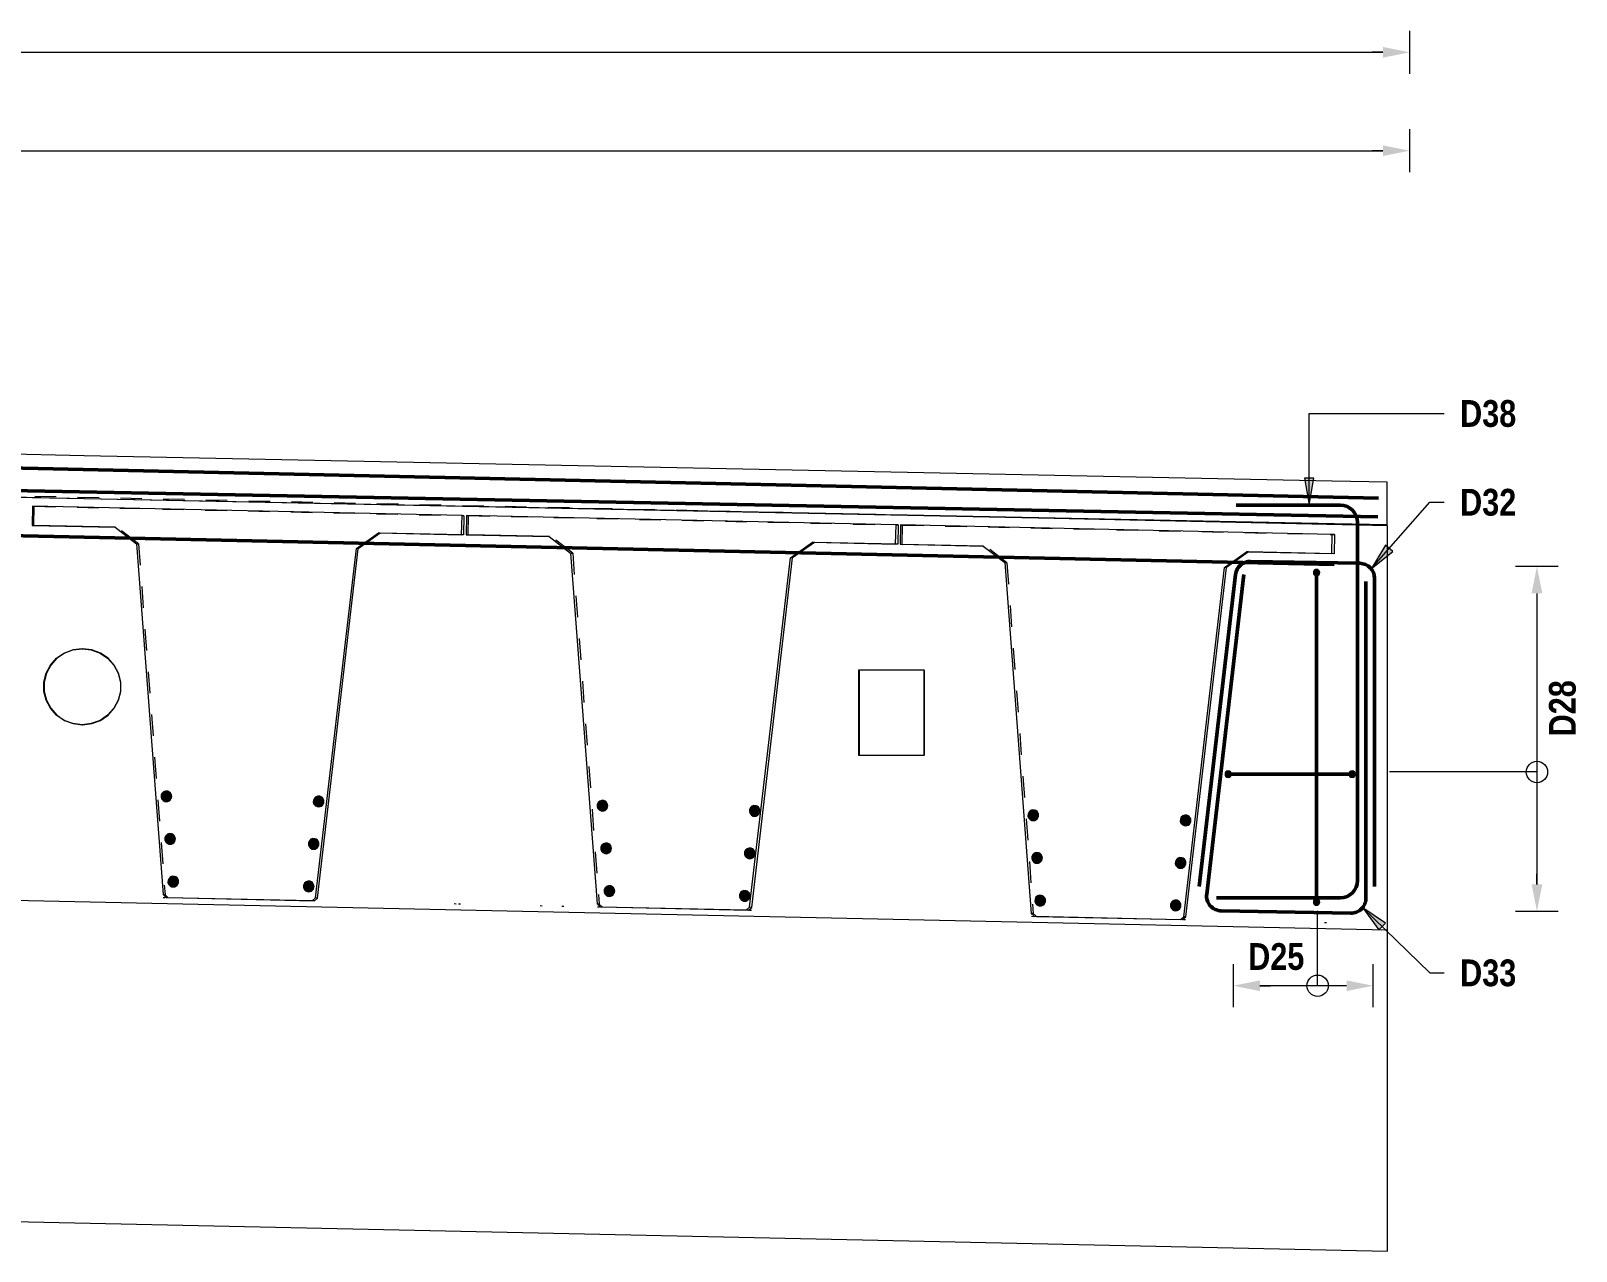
# Model space of a CAD drawing. Header units: metres. Extents: x 1110 to 1195, y -510 to 24.
# Drawn here: x 1174.65 to 1181.87, y 17.89 to 23.59 of the extents above; entities that cross this region are included whole.
import ezdxf

# ---------------------------------------------------------------- set-up
doc = ezdxf.new("R2010")
doc.units = ezdxf.units.M
doc.linetypes.add('JacobsDash', pattern=[0.0045, 0.003, -0.0015])
for name, color, linetype, lineweight in [('A-ANNO-NOTE', 7, 'Continuous', 9), ('A-DETL', 7, 'Continuous', 13), ('A-DETL-GENF', 7, 'Continuous', 9), ('A-FLOR', 7, 'Continuous', 50), ('G-ANNO-TEXT', 7, 'Continuous', 9), ('S-BEAM', 7, 'Continuous', 50), ('S-BEAM-HDLN', 7, 'JacobsDash', 18)]:
    doc.layers.add(name, color=color, linetype=linetype, lineweight=lineweight)
doc.styles.add('Arial Narrow_B', font='ARIALNB.TTF', dxfattribs={"height": 0.125})

# ---------------------------------------------------------------- blocks, each defined once
blk = doc.blocks.new('06_SFR_GCT_Girder_SuperT_BR08Edge_CS - Super T - 1815-6266048-DRG-2873132 - ELEVATION-ABUTMENT A INTEGRAL STITCH')
at = {"layer": 'S-BEAM', "linetype": 'JacobsDash', "lineweight": 13}
for p, q in [((1141.4529, 19.4545), (1141.4626, 19.454)), ((1142.1639, 19.4394), (1142.1738, 19.4389))]:
    blk.add_line(p, q, dxfattribs=at)
at = {"layer": 'S-BEAM', "lineweight": 13}
blk.add_line((1142.8229, 19.4255), (1142.8329, 19.425), dxfattribs=at)
blk = doc.blocks.new('06_SFR_GCT_Girder_SuperT_BR08Edge_CS - Super T - 1815-6266581-DRG-2873132 - ELEVATION-ABUTMENT A INTEGRAL STITCH')
at = {"layer": 'S-BEAM', "lineweight": 13}
for p, q in [((1136.7819, 21.3718), (1136.7801, 21.2818)), ((1138.7907, 21.3279), (1136.7819, 21.3718)), ((1138.7889, 21.2379), (1138.7907, 21.3279)), ((1138.7995, 21.3272), (1138.7907, 21.3279)), ((1138.7995, 21.3272), (1138.7977, 21.2373)), ((1136.7801, 21.2818), (1137.1693, 21.2733)), ((1136.7801, 21.2818), (1136.7887, 21.2812)), ((1137.1698, 21.2728), (1136.7887, 21.2812)), ((1137.1693, 21.2733), (1137.2692, 21.1961)), ((1138.2967, 21.1737), (1138.3997, 21.2464)), ((1138.4085, 21.2458), (1138.3055, 21.173)), ((1138.3997, 21.2464), (1138.7889, 21.2379)), ((1138.4085, 21.2458), (1138.3997, 21.2464)), ((1138.7976, 21.2373), (1138.4085, 21.2458)), ((1137.2692, 21.1961), (1137.3933, 19.5559)), ((1138.1062, 19.5404), (1138.2967, 21.1737)), ((1138.1149, 19.5397), (1138.3055, 21.173)), ((1138.3055, 21.173), (1138.2967, 21.1737)), ((1138.7977, 21.2373), (1138.7889, 21.2379)), ((1137.3933, 19.5559), (1137.4075, 19.5426)), ((1137.4075, 19.5426), (1138.0915, 19.5277)), ((1137.4075, 19.5426), (1137.4162, 19.542)), ((1137.4162, 19.542), (1138.1001, 19.527)), ((1138.0915, 19.5277), (1138.1062, 19.5404)), ((1138.1002, 19.527), (1138.0915, 19.5277)), ((1138.1002, 19.527), (1138.1149, 19.5397)), ((1138.1149, 19.5397), (1138.1062, 19.5404)), ((1138.7539, 19.5137), (1138.7627, 19.5132))]:
    blk.add_line(p, q, dxfattribs=at)
at = {"layer": 'S-BEAM', "linetype": 'JacobsDash', "lineweight": 13}
blk.add_line((1137.3939, 19.5425), (1137.4026, 19.542), dxfattribs=at)
at = {"layer": 'S-BEAM-HDLN', "lineweight": 13}
for p, q in [((1136.7829, 21.3717), (1136.7905, 21.3712)), ((1136.7887, 21.2816), (1136.7905, 21.3712)), ((1136.7905, 21.3712), (1138.7994, 21.3272)), ((1137.2779, 21.1955), (1137.1779, 21.2727)), ((1137.2692, 21.1961), (1137.2779, 21.1955)), ((1137.2779, 21.1955), (1137.402, 19.5557)), ((1137.402, 19.5553), (1137.3934, 19.5559)), ((1137.402, 19.5553), (1137.4155, 19.5426))]:
    blk.add_line(p, q, dxfattribs=at)
blk = doc.blocks.new('06_SFR_GCT_Girder_SuperT_BR08Edge_CS - Super T - 1815-6266069-DRG-2873132 - ELEVATION-ABUTMENT A INTEGRAL STITCH')
at = {"layer": 'S-BEAM', "lineweight": 13}
for p, q in [((1138.8114, 21.3283), (1138.8096, 21.2383)), ((1140.8201, 21.2844), (1138.8114, 21.3283)), ((1140.8183, 21.1944), (1140.8201, 21.2844)), ((1140.8297, 21.2837), (1140.8201, 21.2844)), ((1140.8297, 21.2837), (1140.8279, 21.1937)), ((1138.8096, 21.2383), (1139.1988, 21.2298)), ((1138.8096, 21.2383), (1138.8189, 21.2376)), ((1139.1993, 21.2293), (1138.8189, 21.2376)), ((1139.1988, 21.2298), (1139.2987, 21.1526)), ((1140.3262, 21.1302), (1140.4291, 21.2029)), ((1140.4387, 21.2022), (1140.3357, 21.1295)), ((1140.4291, 21.2029), (1140.8183, 21.1944)), ((1140.4387, 21.2022), (1140.4291, 21.2029)), ((1140.8277, 21.1937), (1140.4387, 21.2022)), ((1140.8279, 21.1937), (1140.8183, 21.1944)), ((1139.2987, 21.1526), (1139.4228, 19.5125)), ((1140.1356, 19.4969), (1140.3262, 21.1302)), ((1140.1451, 19.4962), (1140.3357, 21.1295)), ((1140.3357, 21.1295), (1140.3262, 21.1302)), ((1138.7746, 19.5127), (1138.7839, 19.5122)), ((1139.4228, 19.5125), (1139.437, 19.4991)), ((1139.437, 19.4991), (1140.1209, 19.4842)), ((1139.437, 19.4991), (1139.4464, 19.4985)), ((1139.4464, 19.4985), (1140.1303, 19.4835)), ((1140.1209, 19.4842), (1140.1356, 19.4969)), ((1140.1304, 19.4835), (1140.1209, 19.4842)), ((1140.1304, 19.4835), (1140.1451, 19.4962)), ((1140.1451, 19.4962), (1140.1356, 19.4969))]:
    blk.add_line(p, q, dxfattribs=at)
at = {"layer": 'S-BEAM', "linetype": 'JacobsDash', "lineweight": 13}
for p, q in [((1139.1565, 19.5046), (1139.1659, 19.5042)), ((1139.258, 19.5025), (1139.2674, 19.502)), ((1139.4234, 19.499), (1139.4328, 19.4985)), ((1140.1345, 19.4839), (1140.144, 19.4834))]:
    blk.add_line(p, q, dxfattribs=at)
at = {"layer": 'S-BEAM-HDLN', "lineweight": 13}
for p, q in [((1138.8123, 21.3283), (1138.8207, 21.3276)), ((1138.8189, 21.2381), (1138.8207, 21.3276)), ((1138.8207, 21.3276), (1140.8296, 21.2837)), ((1139.3081, 21.1519), (1139.2081, 21.2291)), ((1139.2987, 21.1526), (1139.3081, 21.1519)), ((1139.3081, 21.1519), (1139.4321, 19.5123)), ((1139.4322, 19.5118), (1139.4229, 19.5125)), ((1139.4322, 19.5118), (1139.4456, 19.4991))]:
    blk.add_line(p, q, dxfattribs=at)
blk = doc.blocks.new('T2D-REO-LL - T2D-REO-LL-6687048-DRG-2873132 - ELEVATION-ABUTMENT A INTEGRAL STITCH')
at = {"layer": 'A-DETL-GENF', "lineweight": 50}
for p, q in [((1142.8976, 21.376), (1142.4097, 21.376)), ((1142.9776, 21.296), (1142.9776, 19.6211)), ((1142.8976, 19.5411), (1142.319, 19.5411))]:
    blk.add_line(p, q, dxfattribs=at)
for centre, start, end in [((1142.8976, 21.296), 360, 90), ((1142.8976, 19.6211), 270, 360)]:
    blk.add_arc(centre, 0.08, start, end, dxfattribs=at)
blk = doc.blocks.new('B_Det_Reinf_Bar Section_2D - Reo Dot_Scale 50_Cog End-1695669-DRG-2873132 - ELEVATION-ABUTMENT A INTEGRAL STITCH')
at = {"layer": 'A-DETL-GENF'}
blk.add_hatch(color=256, dxfattribs=at).paths.add_polyline_path([(1113.7788, 19.6061), (1113.7853, 19.607), (1113.7913, 19.6095), (1113.7964, 19.6135), (1113.8004, 19.6187), (1113.8029, 19.6247), (1113.8037, 19.6312), (1113.8028, 19.6376), (1113.8003, 19.6437), (1113.7963, 19.6488), (1113.7911, 19.6528), (1113.7851, 19.6553), (1113.7786, 19.6561), (1113.7721, 19.6552), (1113.7661, 19.6527), (1113.761, 19.6487), (1113.757, 19.6435), (1113.7545, 19.6375), (1113.7537, 19.631), (1113.7546, 19.6245), (1113.7571, 19.6185), (1113.7611, 19.6133), (1113.7663, 19.6094), (1113.7723, 19.6069)])
for start, end in [(75.2239, 255.2239), (255.2239, 75.2239)]:
    blk.add_arc((1113.7787, 19.6311), 0.025, start, end, dxfattribs=at)
blk = doc.blocks.new('B_Det_Reinf_Bar Section_2D - Reo Dot_Scale 50_Cog End-V2-DRG-2873132 - ELEVATION-ABUTMENT A INTEGRAL STITCH')
at = {"layer": 'A-DETL-GENF'}
blk.add_hatch(color=256, dxfattribs=at).paths.add_polyline_path([(1141.4619, 19.9019), (1141.4684, 19.9027), (1141.4744, 19.9053), (1141.4796, 19.9093), (1141.4835, 19.9145), (1141.486, 19.9207), (1141.4868, 19.927), (1141.486, 19.9334), (1141.4834, 19.9395), (1141.4794, 19.9446), (1141.4743, 19.9486), (1141.4682, 19.951), (1141.4617, 19.9519), (1141.4553, 19.951), (1141.4493, 19.9485), (1141.4441, 19.9445), (1141.4401, 19.9393), (1141.4377, 19.9332), (1141.4368, 19.9268), (1141.4377, 19.9203), (1141.4402, 19.9143), (1141.4442, 19.9091), (1141.4494, 19.9052), (1141.4555, 19.9027)])
for start, end in [(75.2239, 255.2239), (255.2239, 75.2239)]:
    blk.add_arc((1141.4618, 19.9269), 0.025, start, end, dxfattribs=at)
blk = doc.blocks.new('T2DExtentArrowReinf_v1 - Extent-7551620-DRG-2873132 - ELEVATION-ABUTMENT A INTEGRAL STITCH')
at = {"layer": 'A-DETL-GENF'}
for p, q in [((1112.422, 23.0432), (1112.422, 23.0232)), ((1112.547, 23.0332), (1143.097, 23.0332)), ((1122.4834, 23.0332), (1122.4834, 21.9001)), ((1143.222, 22.9994), (1143.222, 23.0332))]:
    blk.add_line(p, q, dxfattribs=at)
blk = doc.blocks.new('T2D-REO-LIG-LONG - Scale 50-6686520-DRG-2873132 - ELEVATION-ABUTMENT A INTEGRAL STITCH')
at = {"layer": 'A-DETL-GENF'}
for points in [[(1142.7865, 21.0461), (1142.7904, 21.0466), (1142.794, 21.0481), (1142.7971, 21.0505), (1142.7995, 21.0536), (1142.801, 21.0573), (1142.8015, 21.0611), (1142.801, 21.065), (1142.7995, 21.0686), (1142.7971, 21.0717), (1142.794, 21.0741), (1142.7904, 21.0756), (1142.7865, 21.0761), (1142.7826, 21.0756), (1142.779, 21.0741), (1142.7759, 21.0717), (1142.7735, 21.0686), (1142.772, 21.065), (1142.7715, 21.0611), (1142.772, 21.0573), (1142.7735, 21.0536), (1142.7759, 21.0505), (1142.779, 21.0481), (1142.7826, 21.0466)], [(1142.7865, 19.5061), (1142.7904, 19.5066), (1142.794, 19.5081), (1142.7971, 19.5105), (1142.7995, 19.5136), (1142.801, 19.5173), (1142.8015, 19.5211), (1142.801, 19.525), (1142.7995, 19.5286), (1142.7971, 19.5317), (1142.794, 19.5341), (1142.7904, 19.5356), (1142.7865, 19.5361), (1142.7826, 19.5356), (1142.779, 19.5341), (1142.7759, 19.5317), (1142.7735, 19.5286), (1142.772, 19.525), (1142.7715, 19.5211), (1142.772, 19.5173), (1142.7735, 19.5136), (1142.7759, 19.5105), (1142.779, 19.5081), (1142.7826, 19.5066)]]:
    blk.add_hatch(color=256, dxfattribs=at).paths.add_polyline_path(points)
at = {"layer": 'A-DETL-GENF', "lineweight": 50}
blk.add_line((1142.7865, 21.0461), (1142.7865, 19.5361), dxfattribs=at)
at = {"layer": 'A-DETL-GENF', "lineweight": 18}
for centre, start, end in [((1142.7865, 21.0611), 90, 270), ((1142.7865, 21.0611), 270, 90), ((1142.7865, 19.5211), 90, 270), ((1142.7865, 19.5211), 270, 90)]:
    blk.add_arc(centre, 0.015, start, end, dxfattribs=at)
blk = doc.blocks.new('T2D-REO-LIG-LONG - Scale 50-7506671-DRG-2873132 - ELEVATION-ABUTMENT A INTEGRAL STITCH')
at = {"layer": 'A-DETL-GENF'}
for points in [[(1142.3734, 20.1041), (1142.3773, 20.1046), (1142.3809, 20.1061), (1142.384, 20.1085), (1142.3864, 20.1116), (1142.3879, 20.1152), (1142.3884, 20.1191), (1142.3879, 20.123), (1142.3864, 20.1266), (1142.384, 20.1297), (1142.3809, 20.1321), (1142.3773, 20.1336), (1142.3734, 20.1341), (1142.3695, 20.1336), (1142.3659, 20.1321), (1142.3628, 20.1297), (1142.3604, 20.1266), (1142.3589, 20.123), (1142.3584, 20.1191), (1142.3589, 20.1152), (1142.3604, 20.1116), (1142.3628, 20.1085), (1142.3659, 20.1061), (1142.3695, 20.1046)], [(1142.953, 20.1041), (1142.9569, 20.1046), (1142.9605, 20.1061), (1142.9636, 20.1085), (1142.966, 20.1116), (1142.9675, 20.1152), (1142.968, 20.1191), (1142.9675, 20.123), (1142.966, 20.1266), (1142.9636, 20.1297), (1142.9605, 20.1321), (1142.9569, 20.1336), (1142.953, 20.1341), (1142.9491, 20.1336), (1142.9455, 20.1321), (1142.9424, 20.1297), (1142.94, 20.1266), (1142.9385, 20.123), (1142.938, 20.1191), (1142.9385, 20.1152), (1142.94, 20.1116), (1142.9424, 20.1085), (1142.9455, 20.1061), (1142.9491, 20.1046)]]:
    blk.add_hatch(color=256, dxfattribs=at).paths.add_polyline_path(points)
at = {"layer": 'A-DETL-GENF', "lineweight": 50}
blk.add_line((1142.938, 20.1191), (1142.3884, 20.1191), dxfattribs=at)
at = {"layer": 'A-DETL-GENF', "lineweight": 18}
for centre, start, end in [((1142.3734, 20.1191), 0, 180), ((1142.3734, 20.1191), 180, 0), ((1142.953, 20.1191), 0, 180), ((1142.953, 20.1191), 180, 0)]:
    blk.add_arc(centre, 0.015, start, end, dxfattribs=at)
blk = doc.blocks.new('T2DExtentArrowReinf_v1 - Extent-6686522-DRG-2873132 - ELEVATION-ABUTMENT A INTEGRAL STITCH')
at = {"layer": 'A-DETL-GENF'}
for p, q in [((1143.8268, 21.0891), (1143.8068, 21.0891)), ((1143.8168, 20.9641), (1143.8168, 19.6033)), ((1143.8168, 20.1291), (1143.1274, 20.1291)), ((1143.7829, 19.4783), (1143.8168, 19.4783))]:
    blk.add_line(p, q, dxfattribs=at)
blk = doc.blocks.new('T2DExtentArrowReinf_v1 - Extent-6686523-DRG-2873132 - ELEVATION-ABUTMENT A INTEGRAL STITCH')
at = {"layer": 'A-DETL-GENF'}
for p, q in [((1142.7914, 19.13), (1142.7914, 19.48)), ((1142.3964, 19.1639), (1142.3964, 19.13)), ((1142.9264, 19.13), (1142.5214, 19.13)), ((1143.0514, 19.12), (1143.0514, 19.14))]:
    blk.add_line(p, q, dxfattribs=at)
blk = doc.blocks.new('T2DExtentArrowReinf_v1 - Extent-7551625-DRG-2873132 - ELEVATION-ABUTMENT A INTEGRAL STITCH')
at = {"layer": 'A-DETL-GENF'}
for p, q in [((1112.422, 23.5032), (1112.422, 23.4832)), ((1112.547, 23.4932), (1143.097, 23.4932)), ((1131.6886, 23.4932), (1131.6886, 21.8201)), ((1143.222, 23.4594), (1143.222, 23.4932))]:
    blk.add_line(p, q, dxfattribs=at)

msp = doc.modelspace()

# ---------------------------------------------------------------- hatches: boundary and pattern name
at = {"layer": 'A-ANNO-NOTE'}
for points in [[(1180.9677, 23.4682), (1181.0927, 23.4932), (1180.9677, 23.5182)], [(1180.9677, 23.0082), (1181.0927, 23.0332), (1180.9677, 23.0582)], [(1181.7126, 20.9641), (1181.6876, 21.0891), (1181.6626, 20.9641)], [(1181.6876, 19.4783), (1181.7126, 19.6033), (1181.6626, 19.6033)], [(1180.3922, 19.105), (1180.3922, 19.155), (1180.2672, 19.13)], [(1180.7972, 19.105), (1180.9222, 19.13), (1180.7972, 19.155)]]:
    msp.add_hatch(color=256, dxfattribs=at).paths.add_polyline_path(points)
at = {"layer": 'G-ANNO-TEXT'}
for points in [[(1180.623, 21.3775), (1180.645, 21.5025), (1180.6009, 21.5025)], [(1180.9142, 21.0802), (1181.0133, 21.1596), (1180.9801, 21.1887)], [(1180.8741, 19.4941), (1180.9483, 19.3912), (1180.9791, 19.4228)]]:
    msp.add_hatch(color=256, dxfattribs=at).paths.add_polyline_path(points)

# ---------------------------------------------------------------- linework, layer by layer
at = {"layer": 'A-ANNO-NOTE'}
for p, q in [((1181.0927, 23.3932), (1181.0927, 23.5932)), ((1180.9677, 23.4932), (1180.9177, 23.4932)), ((1181.0927, 22.9332), (1181.0927, 23.1332)), ((1180.9677, 23.0332), (1180.9177, 23.0332)), ((1181.7876, 21.0891), (1181.5876, 21.0891)), ((1181.6876, 20.9641), (1181.6876, 20.9141)), ((1181.6876, 19.6033), (1181.6876, 19.6533)), ((1181.5876, 19.4783), (1181.7876, 19.4783)), ((1180.2672, 19.23), (1180.2672, 19.03)), ((1180.9222, 19.03), (1180.9222, 19.23)), ((1180.3922, 19.13), (1180.4422, 19.13)), ((1180.7972, 19.13), (1180.7472, 19.13))]:
    msp.add_line(p, q, dxfattribs=at)
for centre in [(1181.6876, 20.1291), (1180.6622, 19.13)]:
    msp.add_circle(centre, 0.05, dxfattribs=at)
at = {"layer": 'A-DETL', "lineweight": 50}
for p, q in [((1173.081, 21.5825), (1180.9462, 21.4091)), ((1173.081, 21.4724), (1180.9442, 21.3224)), ((1180.7399, 21.099), (1173.081, 21.2664)), ((1180.3485, 21.1135), (1180.8596, 21.1045)), ((1180.1077, 19.5945), (1180.2778, 21.0516)), ((1180.1435, 19.5583), (1180.3178, 21.0516)), ((1180.9283, 21.0345), (1180.9283, 19.5945)), ((1180.8883, 21.0191), (1180.8883, 19.5391)), ((1180.8171, 19.4691), (1180.2117, 19.4802))]:
    msp.add_line(p, q, dxfattribs=at)
for centre, start, end in [((1180.3473, 21.0435), 88.99367, 173.3424), ((1180.8583, 21.0345), 0, 88.99367), ((1180.213, 19.5502), 173.3424, 268.95451), ((1180.8183, 19.5391), 268.95451, 0)]:
    msp.add_arc(centre, 0.07, start, end, dxfattribs=at)
at = {"layer": 'A-FLOR', "lineweight": 13}
for p, q in [((1174.8953, 21.607), (1164.9095, 21.823)), ((1174.8957, 21.4066), (1164.891, 21.6231)), ((1164.9095, 21.623), (1174.8953, 21.407)), ((1178.8205, 21.5279), (1174.8953, 21.607)), ((1180.7294, 21.4892), (1178.8205, 21.5279)), ((1180.9875, 21.4844), (1180.7294, 21.4892)), ((1180.9875, 21.2844), (1180.9875, 21.4844)), ((1174.8953, 21.407), (1178.8205, 21.3279)), ((1174.8953, 21.407), (1174.8957, 21.4066)), ((1178.5983, 21.332), (1174.8957, 21.4066)), ((1178.8205, 21.3279), (1178.6409, 21.3312)), ((1180.741, 21.2886), (1178.6667, 21.3306)), ((1178.8205, 21.3279), (1180.7294, 21.2892)), ((1180.7294, 21.2892), (1180.9875, 21.2844)), ((1180.7294, 21.2892), (1180.7413, 21.2886)), ((1180.9875, 21.2841), (1180.7413, 21.2886)), ((1180.9875, 21.2844), (1180.9875, 21.2841))]:
    msp.add_line(p, q, dxfattribs=at)
at = {"layer": 'G-ANNO-TEXT'}
for p, q in [((1180.623, 21.805), (1181.2533, 21.805)), ((1180.623, 21.3775), (1180.623, 21.805)), ((1180.645, 21.5025), (1180.6009, 21.5025)), ((1180.6009, 21.5025), (1180.623, 21.3775)), ((1180.623, 21.3775), (1180.645, 21.5025)), ((1180.9142, 21.0802), (1181.1865, 21.3902)), ((1181.1865, 21.3902), (1181.2533, 21.3902)), ((1180.9801, 21.1887), (1180.9142, 21.0802)), ((1181.0133, 21.1596), (1180.9801, 21.1887)), ((1180.9142, 21.0802), (1181.0133, 21.1596)), ((1180.8741, 19.4941), (1180.9483, 19.3912)), ((1180.9791, 19.4228), (1180.8741, 19.4941)), ((1180.8741, 19.4941), (1181.1865, 19.1902)), ((1180.9483, 19.3912), (1180.9791, 19.4228)), ((1181.1865, 19.1902), (1181.2533, 19.1902))]:
    msp.add_line(p, q, dxfattribs=at)
at = {"layer": 'S-BEAM', "lineweight": 13}
for p, q in [((1178.6408, 21.3312), (1178.5949, 21.3321)), ((1180.9884, 21.2804), (1178.6504, 21.3309)), ((1178.7117, 21.2839), (1178.7098, 21.1939)), ((1180.7305, 21.2397), (1178.7117, 21.2839)), ((1180.9883, 19.3899), (1180.9884, 21.2804)), ((1178.7098, 21.1939), (1179.099, 21.1854)), ((1178.7098, 21.1939), (1178.7196, 21.1931)), ((1179.0996, 21.1848), (1178.7196, 21.1931)), ((1179.099, 21.1854), (1179.1989, 21.1082)), ((1180.7287, 21.1497), (1180.7305, 21.2397)), ((1180.7406, 21.239), (1180.7305, 21.2397)), ((1180.7406, 21.239), (1180.7387, 21.149)), ((1179.1989, 21.1082), (1179.323, 19.468)), ((1180.2264, 21.0857), (1180.3294, 21.1585)), ((1180.3394, 21.1577), (1180.2364, 21.085)), ((1180.3294, 21.1585), (1180.7287, 21.1497)), ((1180.3394, 21.1577), (1180.3294, 21.1585)), ((1180.7386, 21.149), (1180.3394, 21.1577)), ((1180.7387, 21.149), (1180.7287, 21.1497)), ((1180.0359, 19.4524), (1180.2264, 21.0857)), ((1180.0457, 19.4517), (1180.2364, 21.085)), ((1180.2364, 21.085), (1180.2264, 21.0857)), ((1174.8858, 20.705), (1174.8439, 20.6998)), ((1174.887, 20.705), (1174.8862, 20.705)), ((1178.5171, 20.206), (1178.5171, 20.606)), ((1178.5171, 20.606), (1178.8216, 20.606)), ((1178.5171, 20.606), (1178.519, 20.606)), ((1178.519, 20.606), (1178.519, 20.206)), ((1178.8216, 20.606), (1178.8216, 20.206)), ((1178.8234, 20.206), (1178.8234, 20.606)), ((1174.8862, 20.35), (1174.887, 20.35)), ((1178.8216, 20.206), (1178.5171, 20.206)), ((1178.519, 20.206), (1178.5171, 20.206)), ((1180.9883, 19.3899), (1164.2365, 19.7524)), ((1179.323, 19.468), (1179.3372, 19.4547)), ((1179.3372, 19.4547), (1180.0212, 19.4397)), ((1179.3372, 19.4547), (1179.3469, 19.454)), ((1179.3469, 19.454), (1180.0308, 19.439)), ((1180.0212, 19.4397), (1180.0359, 19.4524)), ((1180.031, 19.439), (1180.0212, 19.4397)), ((1180.031, 19.439), (1180.0457, 19.4517)), ((1180.0457, 19.4517), (1180.0359, 19.4524)), ((1180.9883, 17.8896), (1180.9883, 19.3899)), ((1164.2364, 18.252), (1180.9883, 17.8896))]:
    msp.add_line(p, q, dxfattribs=at)
at = {"layer": 'S-BEAM', "lineweight": 13, "flags": 128}
for points in [[(1174.8851, 20.35), (1174.842, 20.3552), (1174.8014, 20.3703), (1174.7657, 20.3946), (1174.7369, 20.4267), (1174.7167, 20.4646), (1174.7063, 20.5061), (1174.7063, 20.5489), (1174.7167, 20.5904), (1174.7369, 20.6283), (1174.7657, 20.6604), (1174.8014, 20.6847), (1174.842, 20.6998), (1174.8851, 20.705)], [(1174.8439, 20.6998), (1174.8033, 20.6847), (1174.7675, 20.6604), (1174.7387, 20.6283), (1174.7185, 20.5904), (1174.7082, 20.5489), (1174.7082, 20.5061), (1174.7185, 20.4646), (1174.7387, 20.4267), (1174.7675, 20.3946), (1174.8033, 20.3703), (1174.8439, 20.3552), (1174.8858, 20.35)], [(1174.8851, 20.705), (1174.9282, 20.6998), (1174.9688, 20.6847), (1175.0045, 20.6604), (1175.0333, 20.6283), (1175.0535, 20.5904), (1175.0639, 20.5489), (1175.0639, 20.5061), (1175.0535, 20.4646), (1175.0333, 20.4267), (1175.0045, 20.3946), (1174.9688, 20.3703), (1174.9282, 20.3552), (1174.8851, 20.35)], [(1174.887, 20.35), (1174.9301, 20.3552), (1174.9707, 20.3703), (1175.0064, 20.3946), (1175.0352, 20.4267), (1175.0554, 20.4646), (1175.0658, 20.5061), (1175.0658, 20.5489), (1175.0554, 20.5904), (1175.0352, 20.6283), (1175.0064, 20.6604), (1174.9707, 20.6847), (1174.9301, 20.6998), (1174.887, 20.705)]]:
    msp.add_lwpolyline(points, dxfattribs=at)
at = {"layer": 'S-BEAM-HDLN', "lineweight": 13}
for p, q in [((1178.3633, 21.3372), (1164.2365, 21.6428)), ((1178.5948, 21.3322), (1178.43, 21.3357)), ((1178.7126, 21.2838), (1178.7214, 21.2831)), ((1178.7196, 21.1937), (1178.7214, 21.2831)), ((1178.7214, 21.2831), (1180.7404, 21.239)), ((1179.2088, 21.1074), (1179.1088, 21.1846)), ((1179.1989, 21.1082), (1179.2088, 21.1074)), ((1179.2088, 21.1074), (1179.3327, 19.4678)), ((1179.3328, 19.4673), (1179.3231, 19.468)), ((1179.3328, 19.4673), (1179.3462, 19.4546))]:
    msp.add_line(p, q, dxfattribs=at)

# ---------------------------------------------------------------- block references
at = {"layer": 'A-DETL-GENF'}
for name, p in [('T2DExtentArrowReinf_v1 - Extent-7551625-DRG-2873132 - ELEVATION-ABUTMENT A INTEGRAL STITCH', (37.8708, 0)), ('T2DExtentArrowReinf_v1 - Extent-7551620-DRG-2873132 - ELEVATION-ABUTMENT A INTEGRAL STITCH', (37.8708, 0)), ('T2D-REO-LL - T2D-REO-LL-6687048-DRG-2873132 - ELEVATION-ABUTMENT A INTEGRAL STITCH', (37.8708, 0)), ('T2D-REO-LIG-LONG - Scale 50-6686520-DRG-2873132 - ELEVATION-ABUTMENT A INTEGRAL STITCH', (37.8708, 0)), ('T2DExtentArrowReinf_v1 - Extent-6686522-DRG-2873132 - ELEVATION-ABUTMENT A INTEGRAL STITCH', (37.8708, 0)), ('T2D-REO-LIG-LONG - Scale 50-7506671-DRG-2873132 - ELEVATION-ABUTMENT A INTEGRAL STITCH', (37.8708, 0)), ('B_Det_Reinf_Bar Section_2D - Reo Dot_Scale 50_Cog End-1695669-DRG-2873132 - ELEVATION-ABUTMENT A INTEGRAL STITCH', (61.5002, 0.3843)), ('B_Det_Reinf_Bar Section_2D - Reo Dot_Scale 50_Cog End-1695669-DRG-2873132 - ELEVATION-ABUTMENT A INTEGRAL STITCH', (62.2122, 0.3603)), ('B_Det_Reinf_Bar Section_2D - Reo Dot_Scale 50_Cog End-1695669-DRG-2873132 - ELEVATION-ABUTMENT A INTEGRAL STITCH', (63.5391, 0.3403)), ('B_Det_Reinf_Bar Section_2D - Reo Dot_Scale 50_Cog End-1695669-DRG-2873132 - ELEVATION-ABUTMENT A INTEGRAL STITCH', (64.2511, 0.3163)), ('B_Det_Reinf_Bar Section_2D - Reo Dot_Scale 50_Cog End-V2-DRG-2873132 - ELEVATION-ABUTMENT A INTEGRAL STITCH', (37.8708, 0)), ('B_Det_Reinf_Bar Section_2D - Reo Dot_Scale 50_Cog End-1695669-DRG-2873132 - ELEVATION-ABUTMENT A INTEGRAL STITCH', (66.2659, 0.2718)), ('B_Det_Reinf_Bar Section_2D - Reo Dot_Scale 50_Cog End-1695669-DRG-2873132 - ELEVATION-ABUTMENT A INTEGRAL STITCH', (61.5176, 0.185)), ('B_Det_Reinf_Bar Section_2D - Reo Dot_Scale 50_Cog End-1695669-DRG-2873132 - ELEVATION-ABUTMENT A INTEGRAL STITCH', (62.189, 0.1616)), ('B_Det_Reinf_Bar Section_2D - Reo Dot_Scale 50_Cog End-1695669-DRG-2873132 - ELEVATION-ABUTMENT A INTEGRAL STITCH', (63.5565, 0.141)), ('B_Det_Reinf_Bar Section_2D - Reo Dot_Scale 50_Cog End-1695669-DRG-2873132 - ELEVATION-ABUTMENT A INTEGRAL STITCH', (64.228, 0.1177)), ('B_Det_Reinf_Bar Section_2D - Reo Dot_Scale 50_Cog End-1695669-DRG-2873132 - ELEVATION-ABUTMENT A INTEGRAL STITCH', (65.5714, 0.0966)), ('B_Det_Reinf_Bar Section_2D - Reo Dot_Scale 50_Cog End-1695669-DRG-2873132 - ELEVATION-ABUTMENT A INTEGRAL STITCH', (66.2428, 0.0732)), ('B_Det_Reinf_Bar Section_2D - Reo Dot_Scale 50_Cog End-1695669-DRG-2873132 - ELEVATION-ABUTMENT A INTEGRAL STITCH', (61.5327, -0.0144)), ('B_Det_Reinf_Bar Section_2D - Reo Dot_Scale 50_Cog End-1695669-DRG-2873132 - ELEVATION-ABUTMENT A INTEGRAL STITCH', (62.1659, -0.037)), ('B_Det_Reinf_Bar Section_2D - Reo Dot_Scale 50_Cog End-1695669-DRG-2873132 - ELEVATION-ABUTMENT A INTEGRAL STITCH', (63.5716, -0.0584)), ('B_Det_Reinf_Bar Section_2D - Reo Dot_Scale 50_Cog End-1695669-DRG-2873132 - ELEVATION-ABUTMENT A INTEGRAL STITCH', (64.2048, -0.081)), ('B_Det_Reinf_Bar Section_2D - Reo Dot_Scale 50_Cog End-1695669-DRG-2873132 - ELEVATION-ABUTMENT A INTEGRAL STITCH', (65.5864, -0.1029)), ('B_Det_Reinf_Bar Section_2D - Reo Dot_Scale 50_Cog End-1695669-DRG-2873132 - ELEVATION-ABUTMENT A INTEGRAL STITCH', (66.2196, -0.1255)), ('T2DExtentArrowReinf_v1 - Extent-6686523-DRG-2873132 - ELEVATION-ABUTMENT A INTEGRAL STITCH', (37.8708, 0))]:
    msp.add_blockref(name, p, dxfattribs=at)
at = {"layer": 'S-BEAM', "linetype": 'JacobsDash', "lineweight": 13}
msp.add_blockref('06_SFR_GCT_Girder_SuperT_BR08Edge_CS - Super T - 1815-6266048-DRG-2873132 - ELEVATION-ABUTMENT A INTEGRAL STITCH', (37.8708, 0), dxfattribs=at)
at = {"layer": 'S-BEAM-HDLN', "lineweight": 13}
for name in ['06_SFR_GCT_Girder_SuperT_BR08Edge_CS - Super T - 1815-6266581-DRG-2873132 - ELEVATION-ABUTMENT A INTEGRAL STITCH', '06_SFR_GCT_Girder_SuperT_BR08Edge_CS - Super T - 1815-6266069-DRG-2873132 - ELEVATION-ABUTMENT A INTEGRAL STITCH']:
    msp.add_blockref(name, (37.8708, 0), dxfattribs=at)

# ---------------------------------------------------------------- texts
at = {"layer": 'G-ANNO-TEXT', "char_height": 0.125, "attachment_point": 1, "style": 'Arial Narrow_B', "bg_fill": 3, "box_fill_scale": 1, "bg_fill_color": 256, "bg_fill_transparency": 0}
for s, insert in [('D38', (1181.3283, 21.8675)), ('D32', (1181.3283, 21.4527)), ('D33', (1181.3283, 19.2527))]:
    msp.add_mtext(s, dxfattribs=dict(at, insert=insert))
at = {"layer": 'G-ANNO-TEXT', "insert": (1181.7439, 20.2955), "char_height": 0.125, "attachment_point": 1, "rotation": 90, "style": 'Arial Narrow_B', "bg_fill": 3, "box_fill_scale": 1, "bg_fill_color": 256, "bg_fill_transparency": 0}
msp.add_mtext('D28', dxfattribs=at)

# ---------------------------------------------------------------- next in the draw order: texts
at = {"layer": 'G-ANNO-TEXT', "insert": (1180.3373, 19.3291), "char_height": 0.125, "attachment_point": 1, "style": 'Arial Narrow_B', "bg_fill": 3, "box_fill_scale": 1, "bg_fill_color": 256, "bg_fill_transparency": 0}
msp.add_mtext('D25', dxfattribs=at)

doc.saveas('drawing.dxf')
